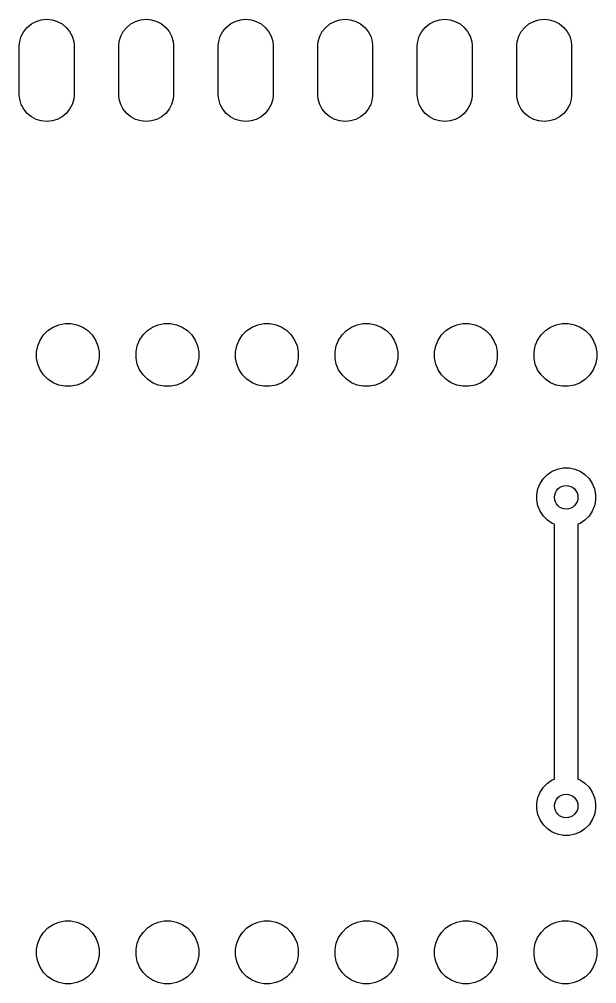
# Model space of a CAD drawing. Extents: x 30 to 167, y -137 to -71.
# Drawn here: x 45.92 to 60.66, y -96.8 to -72.2 of the extents above; entities that cross this region are included whole.
import ezdxf

# ---------------------------------------------------------------- set-up
doc = ezdxf.new("R2010")
doc.units = 0
doc.layers.add('BLACK', color=7, linetype='CONTINUOUS')

msp = doc.modelspace()

# ---------------------------------------------------------------- linework, layer by layer
at = {"layer": 'BLACK', "linetype": 'CONTINUOUS'}
for p, q in [((46.1226, -72.4026), (46.2292, -72.3152)), ((46.2292, -72.3152), (46.3508, -72.2502)), ((46.3508, -72.2502), (46.4828, -72.2101)), ((46.4828, -72.2101), (46.62, -72.1966)), ((46.62, -72.1966), (46.7572, -72.2101)), ((46.7572, -72.2101), (46.8892, -72.2502)), ((46.8892, -72.2502), (47.0108, -72.3152)), ((47.0108, -72.3152), (47.1174, -72.4026)), ((48.6626, -72.4026), (48.7692, -72.3152)), ((48.7692, -72.3152), (48.8908, -72.2502)), ((48.8908, -72.2502), (49.0228, -72.2101)), ((49.0228, -72.2101), (49.16, -72.1966)), ((49.16, -72.1966), (49.2972, -72.2101)), ((49.2972, -72.2101), (49.4292, -72.2502)), ((49.4292, -72.2502), (49.5508, -72.3152)), ((49.5508, -72.3152), (49.6574, -72.4026)), ((51.2026, -72.4026), (51.3092, -72.3152)), ((51.3092, -72.3152), (51.4308, -72.2502)), ((51.4308, -72.2502), (51.5628, -72.2101)), ((51.5628, -72.2101), (51.7, -72.1966)), ((51.7, -72.1966), (51.8372, -72.2101)), ((51.8372, -72.2101), (51.9692, -72.2502)), ((51.9692, -72.2502), (52.0908, -72.3152)), ((52.0908, -72.3152), (52.1974, -72.4026)), ((53.7426, -72.4026), (53.8492, -72.3152)), ((53.8492, -72.3152), (53.9708, -72.2502)), ((53.9708, -72.2502), (54.1028, -72.2101)), ((54.1028, -72.2101), (54.24, -72.1966)), ((54.24, -72.1966), (54.3772, -72.2101)), ((54.3772, -72.2101), (54.5092, -72.2502)), ((54.5092, -72.2502), (54.6308, -72.3152)), ((54.6308, -72.3152), (54.7374, -72.4026)), ((56.2826, -72.4026), (56.3892, -72.3152)), ((56.3892, -72.3152), (56.5108, -72.2502)), ((56.5108, -72.2502), (56.6428, -72.2101)), ((56.6428, -72.2101), (56.78, -72.1966)), ((56.78, -72.1966), (56.9172, -72.2101)), ((56.9172, -72.2101), (57.0492, -72.2502)), ((57.0492, -72.2502), (57.1708, -72.3152)), ((57.1708, -72.3152), (57.2774, -72.4026)), ((58.8226, -72.4026), (58.9292, -72.3152)), ((58.9292, -72.3152), (59.0508, -72.2502)), ((59.0508, -72.2502), (59.1828, -72.2101)), ((59.1828, -72.2101), (59.32, -72.1966)), ((59.32, -72.1966), (59.4572, -72.2101)), ((59.4572, -72.2101), (59.5892, -72.2502)), ((59.5892, -72.2502), (59.7108, -72.3152)), ((59.7108, -72.3152), (59.8174, -72.4026)), ((45.9702, -72.6308), (46.0352, -72.5092)), ((46.0352, -72.5092), (46.1226, -72.4026)), ((47.1174, -72.4026), (47.2048, -72.5092)), ((47.2048, -72.5092), (47.2698, -72.6308)), ((48.5102, -72.6308), (48.5752, -72.5092)), ((48.5752, -72.5092), (48.6626, -72.4026)), ((49.6574, -72.4026), (49.7448, -72.5092)), ((49.7448, -72.5092), (49.8098, -72.6308)), ((51.0502, -72.6308), (51.1152, -72.5092)), ((51.1152, -72.5092), (51.2026, -72.4026)), ((52.1974, -72.4026), (52.2848, -72.5092)), ((52.2848, -72.5092), (52.3498, -72.6308)), ((53.5902, -72.6308), (53.6552, -72.5092)), ((53.6552, -72.5092), (53.7426, -72.4026)), ((54.7374, -72.4026), (54.8248, -72.5092)), ((54.8248, -72.5092), (54.8898, -72.6308)), ((56.1302, -72.6308), (56.1952, -72.5092)), ((56.1952, -72.5092), (56.2826, -72.4026)), ((57.2774, -72.4026), (57.3648, -72.5092)), ((57.3648, -72.5092), (57.4298, -72.6308)), ((58.6702, -72.6308), (58.7352, -72.5092)), ((58.7352, -72.5092), (58.8226, -72.4026)), ((59.8174, -72.4026), (59.9048, -72.5092)), ((59.9048, -72.5092), (59.9698, -72.6308)), ((45.92, -72.8656), (45.9301, -72.7628)), ((45.9301, -72.7628), (45.9702, -72.6308)), ((47.2698, -72.6308), (47.3099, -72.7628)), ((47.3099, -72.7628), (47.32, -72.8656)), ((48.46, -72.8656), (48.4701, -72.7628)), ((48.4701, -72.7628), (48.5102, -72.6308)), ((49.8098, -72.6308), (49.8499, -72.7628)), ((49.8499, -72.7628), (49.86, -72.8656)), ((51, -72.8656), (51.0101, -72.7628)), ((51.0101, -72.7628), (51.0502, -72.6308)), ((52.3498, -72.6308), (52.3899, -72.7628)), ((52.3899, -72.7628), (52.4, -72.8656)), ((53.54, -72.8656), (53.5501, -72.7628)), ((53.5501, -72.7628), (53.5902, -72.6308)), ((54.8898, -72.6308), (54.9299, -72.7628)), ((54.9299, -72.7628), (54.94, -72.8656)), ((56.08, -72.8656), (56.0901, -72.7628)), ((56.0901, -72.7628), (56.1302, -72.6308)), ((57.4298, -72.6308), (57.4699, -72.7628)), ((57.4699, -72.7628), (57.48, -72.8656)), ((58.62, -72.8656), (58.6301, -72.7628)), ((58.6301, -72.7628), (58.6702, -72.6308)), ((59.9698, -72.6308), (60.0099, -72.7628)), ((60.0099, -72.7628), (60.02, -72.8656)), ((45.92, -74.1344), (45.92, -72.8656)), ((47.32, -72.8656), (47.32, -74.1344)), ((48.46, -74.1344), (48.46, -72.8656)), ((49.86, -72.8656), (49.86, -74.1344)), ((51, -74.1344), (51, -72.8656)), ((52.4, -72.8656), (52.4, -74.1344)), ((53.54, -74.1344), (53.54, -72.8656)), ((54.94, -72.8656), (54.94, -74.1344)), ((56.08, -74.1344), (56.08, -72.8656)), ((57.48, -72.8656), (57.48, -74.1344)), ((58.62, -74.1344), (58.62, -72.8656)), ((60.02, -72.8656), (60.02, -74.1344)), ((45.9301, -74.2372), (45.92, -74.1344)), ((45.9702, -74.3692), (45.9301, -74.2372)), ((47.3099, -74.2372), (47.2698, -74.3692)), ((47.32, -74.1344), (47.3099, -74.2372)), ((48.4701, -74.2372), (48.46, -74.1344)), ((48.5102, -74.3692), (48.4701, -74.2372)), ((49.8499, -74.2372), (49.8098, -74.3692)), ((49.86, -74.1344), (49.8499, -74.2372)), ((51.0101, -74.2372), (51, -74.1344)), ((51.0502, -74.3692), (51.0101, -74.2372)), ((52.3899, -74.2372), (52.3498, -74.3692)), ((52.4, -74.1344), (52.3899, -74.2372)), ((53.5501, -74.2372), (53.54, -74.1344)), ((53.5902, -74.3692), (53.5501, -74.2372)), ((54.9299, -74.2372), (54.8898, -74.3692)), ((54.94, -74.1344), (54.9299, -74.2372)), ((56.0901, -74.2372), (56.08, -74.1344)), ((56.1302, -74.3692), (56.0901, -74.2372)), ((57.4699, -74.2372), (57.4298, -74.3692)), ((57.48, -74.1344), (57.4699, -74.2372)), ((58.6301, -74.2372), (58.62, -74.1344)), ((58.6702, -74.3692), (58.6301, -74.2372)), ((60.0099, -74.2372), (59.9698, -74.3692)), ((60.02, -74.1344), (60.0099, -74.2372)), ((46.0352, -74.4908), (45.9702, -74.3692)), ((46.1226, -74.5974), (46.0352, -74.4908)), ((47.2048, -74.4908), (47.1174, -74.5974)), ((47.2698, -74.3692), (47.2048, -74.4908)), ((48.5752, -74.4908), (48.5102, -74.3692)), ((48.6626, -74.5974), (48.5752, -74.4908)), ((49.7448, -74.4908), (49.6574, -74.5974)), ((49.8098, -74.3692), (49.7448, -74.4908)), ((51.1152, -74.4908), (51.0502, -74.3692)), ((51.2026, -74.5974), (51.1152, -74.4908)), ((52.2848, -74.4908), (52.1974, -74.5974)), ((52.3498, -74.3692), (52.2848, -74.4908)), ((53.6552, -74.4908), (53.5902, -74.3692)), ((53.7426, -74.5974), (53.6552, -74.4908)), ((54.8248, -74.4908), (54.7374, -74.5974)), ((54.8898, -74.3692), (54.8248, -74.4908)), ((56.1952, -74.4908), (56.1302, -74.3692)), ((56.2826, -74.5974), (56.1952, -74.4908)), ((57.3648, -74.4908), (57.2774, -74.5974)), ((57.4298, -74.3692), (57.3648, -74.4908)), ((58.7352, -74.4908), (58.6702, -74.3692)), ((58.8226, -74.5974), (58.7352, -74.4908)), ((59.9048, -74.4908), (59.8174, -74.5974)), ((59.9698, -74.3692), (59.9048, -74.4908)), ((46.2292, -74.6848), (46.1226, -74.5974)), ((46.3508, -74.7498), (46.2292, -74.6848)), ((46.4828, -74.7899), (46.3508, -74.7498)), ((46.62, -74.8034), (46.4828, -74.7899)), ((46.7572, -74.7899), (46.62, -74.8034)), ((46.8892, -74.7498), (46.7572, -74.7899)), ((47.0108, -74.6848), (46.8892, -74.7498)), ((47.1174, -74.5974), (47.0108, -74.6848)), ((48.7692, -74.6848), (48.6626, -74.5974)), ((48.8908, -74.7498), (48.7692, -74.6848)), ((49.0228, -74.7899), (48.8908, -74.7498)), ((49.16, -74.8034), (49.0228, -74.7899)), ((49.2972, -74.7899), (49.16, -74.8034)), ((49.4292, -74.7498), (49.2972, -74.7899)), ((49.5508, -74.6848), (49.4292, -74.7498)), ((49.6574, -74.5974), (49.5508, -74.6848)), ((51.3092, -74.6848), (51.2026, -74.5974)), ((51.4308, -74.7498), (51.3092, -74.6848)), ((51.5628, -74.7899), (51.4308, -74.7498)), ((51.7, -74.8034), (51.5628, -74.7899)), ((51.8372, -74.7899), (51.7, -74.8034)), ((51.9692, -74.7498), (51.8372, -74.7899)), ((52.0908, -74.6848), (51.9692, -74.7498)), ((52.1974, -74.5974), (52.0908, -74.6848)), ((53.8492, -74.6848), (53.7426, -74.5974)), ((53.9708, -74.7498), (53.8492, -74.6848)), ((54.1028, -74.7899), (53.9708, -74.7498)), ((54.24, -74.8034), (54.1028, -74.7899)), ((54.3772, -74.7899), (54.24, -74.8034)), ((54.5092, -74.7498), (54.3772, -74.7899)), ((54.6308, -74.6848), (54.5092, -74.7498)), ((54.7374, -74.5974), (54.6308, -74.6848)), ((56.3892, -74.6848), (56.2826, -74.5974)), ((56.5108, -74.7498), (56.3892, -74.6848)), ((56.6428, -74.7899), (56.5108, -74.7498)), ((56.78, -74.8034), (56.6428, -74.7899)), ((56.9172, -74.7899), (56.78, -74.8034)), ((57.0492, -74.7498), (56.9172, -74.7899)), ((57.1708, -74.6848), (57.0492, -74.7498)), ((57.2774, -74.5974), (57.1708, -74.6848)), ((58.9292, -74.6848), (58.8226, -74.5974)), ((59.0508, -74.7498), (58.9292, -74.6848)), ((59.1828, -74.7899), (59.0508, -74.7498)), ((59.32, -74.8034), (59.1828, -74.7899)), ((59.4572, -74.7899), (59.32, -74.8034)), ((59.5892, -74.7498), (59.4572, -74.7899)), ((59.7108, -74.6848), (59.5892, -74.7498)), ((59.8174, -74.5974), (59.7108, -74.6848)), ((46.9266, -79.9907), (47.0812, -79.96)), ((47.0812, -79.96), (47.2388, -79.96)), ((47.2388, -79.96), (47.3934, -79.9907)), ((49.4666, -79.9907), (49.6212, -79.96)), ((49.6212, -79.96), (49.7788, -79.96)), ((49.7788, -79.96), (49.9334, -79.9907)), ((52.0066, -79.9907), (52.1612, -79.96)), ((52.1612, -79.96), (52.3188, -79.96)), ((52.3188, -79.96), (52.4734, -79.9907)), ((54.5466, -79.9907), (54.7012, -79.96)), ((54.7012, -79.96), (54.8588, -79.96)), ((54.8588, -79.96), (55.0134, -79.9907)), ((57.0866, -79.9907), (57.2412, -79.96)), ((57.2412, -79.96), (57.3988, -79.96)), ((57.3988, -79.96), (57.5534, -79.9907)), ((59.6266, -79.9907), (59.7812, -79.96)), ((59.7812, -79.96), (59.9388, -79.96)), ((59.9388, -79.96), (60.0934, -79.9907)), ((46.5386, -80.25), (46.65, -80.1386)), ((46.65, -80.1386), (46.7811, -80.051)), ((46.7811, -80.051), (46.9266, -79.9907)), ((47.3934, -79.9907), (47.5389, -80.051)), ((47.5389, -80.051), (47.67, -80.1386)), ((47.67, -80.1386), (47.7814, -80.25)), ((49.0786, -80.25), (49.19, -80.1386)), ((49.19, -80.1386), (49.3211, -80.051)), ((49.3211, -80.051), (49.4666, -79.9907)), ((49.9334, -79.9907), (50.0789, -80.051)), ((50.0789, -80.051), (50.21, -80.1386)), ((50.21, -80.1386), (50.3214, -80.25)), ((51.6186, -80.25), (51.73, -80.1386)), ((51.73, -80.1386), (51.8611, -80.051)), ((51.8611, -80.051), (52.0066, -79.9907)), ((52.4734, -79.9907), (52.6189, -80.051)), ((52.6189, -80.051), (52.75, -80.1386)), ((52.75, -80.1386), (52.8614, -80.25)), ((54.1586, -80.25), (54.27, -80.1386)), ((54.27, -80.1386), (54.4011, -80.051)), ((54.4011, -80.051), (54.5466, -79.9907)), ((55.0134, -79.9907), (55.1589, -80.051)), ((55.1589, -80.051), (55.29, -80.1386)), ((55.29, -80.1386), (55.4014, -80.25)), ((56.6986, -80.25), (56.81, -80.1386)), ((56.81, -80.1386), (56.9411, -80.051)), ((56.9411, -80.051), (57.0866, -79.9907)), ((57.5534, -79.9907), (57.6989, -80.051)), ((57.6989, -80.051), (57.83, -80.1386)), ((57.83, -80.1386), (57.9414, -80.25)), ((59.2386, -80.25), (59.35, -80.1386)), ((59.35, -80.1386), (59.4811, -80.051)), ((59.4811, -80.051), (59.6266, -79.9907)), ((60.0934, -79.9907), (60.2389, -80.051)), ((60.2389, -80.051), (60.37, -80.1386)), ((60.37, -80.1386), (60.4814, -80.25)), ((46.3907, -80.5266), (46.451, -80.3811)), ((46.451, -80.3811), (46.5386, -80.25)), ((47.7814, -80.25), (47.869, -80.3811)), ((47.869, -80.3811), (47.9293, -80.5266)), ((48.9307, -80.5266), (48.991, -80.3811)), ((48.991, -80.3811), (49.0786, -80.25)), ((50.3214, -80.25), (50.409, -80.3811)), ((50.409, -80.3811), (50.4693, -80.5266)), ((51.4707, -80.5266), (51.531, -80.3811)), ((51.531, -80.3811), (51.6186, -80.25)), ((52.8614, -80.25), (52.949, -80.3811)), ((52.949, -80.3811), (53.0093, -80.5266)), ((54.0107, -80.5266), (54.071, -80.3811)), ((54.071, -80.3811), (54.1586, -80.25)), ((55.4014, -80.25), (55.489, -80.3811)), ((55.489, -80.3811), (55.5493, -80.5266)), ((56.5507, -80.5266), (56.611, -80.3811)), ((56.611, -80.3811), (56.6986, -80.25)), ((57.9414, -80.25), (58.029, -80.3811)), ((58.029, -80.3811), (58.0893, -80.5266)), ((59.0907, -80.5266), (59.151, -80.3811)), ((59.151, -80.3811), (59.2386, -80.25)), ((60.4814, -80.25), (60.569, -80.3811)), ((60.569, -80.3811), (60.6293, -80.5266)), ((46.36, -80.6812), (46.3907, -80.5266)), ((46.36, -80.8388), (46.36, -80.6812)), ((47.9293, -80.5266), (47.96, -80.6812)), ((47.96, -80.6812), (47.96, -80.8388)), ((48.9, -80.6812), (48.9307, -80.5266)), ((48.9, -80.8388), (48.9, -80.6812)), ((50.4693, -80.5266), (50.5, -80.6812)), ((50.5, -80.6812), (50.5, -80.8388)), ((51.44, -80.6812), (51.4707, -80.5266)), ((51.44, -80.8388), (51.44, -80.6812)), ((53.0093, -80.5266), (53.04, -80.6812)), ((53.04, -80.6812), (53.04, -80.8388)), ((53.98, -80.6812), (54.0107, -80.5266)), ((53.98, -80.8388), (53.98, -80.6812)), ((55.5493, -80.5266), (55.58, -80.6812)), ((55.58, -80.6812), (55.58, -80.8388)), ((56.52, -80.6812), (56.5507, -80.5266)), ((56.52, -80.8388), (56.52, -80.6812)), ((58.0893, -80.5266), (58.12, -80.6812)), ((58.12, -80.6812), (58.12, -80.8388)), ((59.06, -80.6812), (59.0907, -80.5266)), ((59.06, -80.8388), (59.06, -80.6812)), ((60.6293, -80.5266), (60.66, -80.6812)), ((60.66, -80.6812), (60.66, -80.8388)), ((46.3907, -80.9934), (46.36, -80.8388)), ((47.96, -80.8388), (47.9293, -80.9934)), ((48.9307, -80.9934), (48.9, -80.8388)), ((50.5, -80.8388), (50.4693, -80.9934)), ((51.4707, -80.9934), (51.44, -80.8388)), ((53.04, -80.8388), (53.0093, -80.9934)), ((54.0107, -80.9934), (53.98, -80.8388)), ((55.58, -80.8388), (55.5493, -80.9934)), ((56.5507, -80.9934), (56.52, -80.8388)), ((58.12, -80.8388), (58.0893, -80.9934)), ((59.0907, -80.9934), (59.06, -80.8388)), ((60.66, -80.8388), (60.6293, -80.9934)), ((46.451, -81.1389), (46.3907, -80.9934)), ((46.5386, -81.27), (46.451, -81.1389)), ((47.869, -81.1389), (47.7814, -81.27)), ((47.9293, -80.9934), (47.869, -81.1389)), ((48.991, -81.1389), (48.9307, -80.9934)), ((49.0786, -81.27), (48.991, -81.1389)), ((50.409, -81.1389), (50.3214, -81.27)), ((50.4693, -80.9934), (50.409, -81.1389)), ((51.531, -81.1389), (51.4707, -80.9934)), ((51.6186, -81.27), (51.531, -81.1389)), ((52.949, -81.1389), (52.8614, -81.27)), ((53.0093, -80.9934), (52.949, -81.1389)), ((54.071, -81.1389), (54.0107, -80.9934)), ((54.1586, -81.27), (54.071, -81.1389)), ((55.489, -81.1389), (55.4014, -81.27)), ((55.5493, -80.9934), (55.489, -81.1389)), ((56.611, -81.1389), (56.5507, -80.9934)), ((56.6986, -81.27), (56.611, -81.1389)), ((58.029, -81.1389), (57.9414, -81.27)), ((58.0893, -80.9934), (58.029, -81.1389)), ((59.151, -81.1389), (59.0907, -80.9934)), ((59.2386, -81.27), (59.151, -81.1389)), ((60.569, -81.1389), (60.4814, -81.27)), ((60.6293, -80.9934), (60.569, -81.1389)), ((46.65, -81.3814), (46.5386, -81.27)), ((46.7811, -81.469), (46.65, -81.3814)), ((47.67, -81.3814), (47.5389, -81.469)), ((47.7814, -81.27), (47.67, -81.3814)), ((49.19, -81.3814), (49.0786, -81.27)), ((49.3211, -81.469), (49.19, -81.3814)), ((50.21, -81.3814), (50.0789, -81.469)), ((50.3214, -81.27), (50.21, -81.3814)), ((51.73, -81.3814), (51.6186, -81.27)), ((51.8611, -81.469), (51.73, -81.3814)), ((52.75, -81.3814), (52.6189, -81.469)), ((52.8614, -81.27), (52.75, -81.3814)), ((54.27, -81.3814), (54.1586, -81.27)), ((54.4011, -81.469), (54.27, -81.3814)), ((55.29, -81.3814), (55.1589, -81.469)), ((55.4014, -81.27), (55.29, -81.3814)), ((56.81, -81.3814), (56.6986, -81.27)), ((56.9411, -81.469), (56.81, -81.3814)), ((57.83, -81.3814), (57.6989, -81.469)), ((57.9414, -81.27), (57.83, -81.3814)), ((59.35, -81.3814), (59.2386, -81.27)), ((59.4811, -81.469), (59.35, -81.3814)), ((60.37, -81.3814), (60.2389, -81.469)), ((60.4814, -81.27), (60.37, -81.3814)), ((46.9266, -81.5293), (46.7811, -81.469)), ((47.0812, -81.56), (46.9266, -81.5293)), ((47.2388, -81.56), (47.0812, -81.56)), ((47.3934, -81.5293), (47.2388, -81.56)), ((47.5389, -81.469), (47.3934, -81.5293)), ((49.4666, -81.5293), (49.3211, -81.469)), ((49.6212, -81.56), (49.4666, -81.5293)), ((49.7788, -81.56), (49.6212, -81.56)), ((49.9334, -81.5293), (49.7788, -81.56)), ((50.0789, -81.469), (49.9334, -81.5293)), ((52.0066, -81.5293), (51.8611, -81.469)), ((52.1612, -81.56), (52.0066, -81.5293)), ((52.3188, -81.56), (52.1612, -81.56)), ((52.4734, -81.5293), (52.3188, -81.56)), ((52.6189, -81.469), (52.4734, -81.5293)), ((54.5466, -81.5293), (54.4011, -81.469)), ((54.7012, -81.56), (54.5466, -81.5293)), ((54.8588, -81.56), (54.7012, -81.56)), ((55.0134, -81.5293), (54.8588, -81.56)), ((55.1589, -81.469), (55.0134, -81.5293)), ((57.0866, -81.5293), (56.9411, -81.469)), ((57.2412, -81.56), (57.0866, -81.5293)), ((57.3988, -81.56), (57.2412, -81.56)), ((57.5534, -81.5293), (57.3988, -81.56)), ((57.6989, -81.469), (57.5534, -81.5293)), ((59.6266, -81.5293), (59.4811, -81.469)), ((59.7812, -81.56), (59.6266, -81.5293)), ((59.9388, -81.56), (59.7812, -81.56)), ((60.0934, -81.5293), (59.9388, -81.56)), ((60.2389, -81.469), (60.0934, -81.5293)), ((59.6617, -83.6703), (59.8066, -83.6415)), ((59.8066, -83.6415), (59.9544, -83.6415)), ((59.9544, -83.6415), (60.0993, -83.6703)), ((59.2979, -83.9134), (59.4024, -83.8089)), ((59.4024, -83.8089), (59.5252, -83.7269)), ((59.5252, -83.7269), (59.6617, -83.6703)), ((60.0993, -83.6703), (60.2358, -83.7269)), ((60.2358, -83.7269), (60.3586, -83.8089)), ((60.3586, -83.8089), (60.4631, -83.9134)), ((59.1593, -84.1727), (59.2159, -84.0362)), ((59.2159, -84.0362), (59.2979, -83.9134)), ((60.4631, -83.9134), (60.5451, -84.0362)), ((60.5451, -84.0362), (60.6017, -84.1727)), ((59.1305, -84.3176), (59.1593, -84.1727)), ((59.1305, -84.4654), (59.1305, -84.3176)), ((60.6017, -84.1727), (60.6305, -84.3176)), ((60.6305, -84.3176), (60.6305, -84.4654)), ((59.1593, -84.6103), (59.1305, -84.4654)), ((59.2159, -84.7468), (59.1593, -84.6103)), ((60.6017, -84.6103), (60.5451, -84.7468)), ((60.6305, -84.4654), (60.6017, -84.6103)), ((59.2979, -84.8696), (59.2159, -84.7468)), ((59.4024, -84.9741), (59.2979, -84.8696)), ((60.4631, -84.8696), (60.3586, -84.9741)), ((60.5451, -84.7468), (60.4631, -84.8696)), ((59.5252, -85.0561), (59.4024, -84.9741)), ((59.5805, -85.079), (59.5252, -85.0561)), ((59.5805, -91.578), (59.5805, -85.079)), ((60.2358, -85.0561), (60.1805, -85.079)), ((60.1805, -85.079), (60.1805, -91.578)), ((60.3586, -84.9741), (60.2358, -85.0561)), ((59.2979, -91.7874), (59.4024, -91.6829)), ((59.4024, -91.6829), (59.5252, -91.6009)), ((59.5252, -91.6009), (59.5805, -91.578)), ((60.1805, -91.578), (60.2358, -91.6009)), ((60.2358, -91.6009), (60.3586, -91.6829)), ((60.3586, -91.6829), (60.4631, -91.7874)), ((59.1593, -92.0467), (59.2159, -91.9102)), ((59.2159, -91.9102), (59.2979, -91.7874)), ((60.4631, -91.7874), (60.5451, -91.9102)), ((60.5451, -91.9102), (60.6017, -92.0467)), ((59.1305, -92.1916), (59.1593, -92.0467)), ((59.1305, -92.3394), (59.1305, -92.1916)), ((60.6017, -92.0467), (60.6305, -92.1916)), ((60.6305, -92.1916), (60.6305, -92.3394)), ((59.1593, -92.4843), (59.1305, -92.3394)), ((59.2159, -92.6208), (59.1593, -92.4843)), ((60.6017, -92.4843), (60.5451, -92.6208)), ((60.6305, -92.3394), (60.6017, -92.4843)), ((59.2979, -92.7436), (59.2159, -92.6208)), ((59.4024, -92.8481), (59.2979, -92.7436)), ((60.4631, -92.7436), (60.3586, -92.8481)), ((60.5451, -92.6208), (60.4631, -92.7436)), ((59.5252, -92.9301), (59.4024, -92.8481)), ((59.6617, -92.9867), (59.5252, -92.9301)), ((59.8066, -93.0155), (59.6617, -92.9867)), ((60.0993, -92.9867), (59.9544, -93.0155)), ((60.2358, -92.9301), (60.0993, -92.9867)), ((60.3586, -92.8481), (60.2358, -92.9301)), ((59.9544, -93.0155), (59.8066, -93.0155)), ((46.9266, -95.2307), (47.0812, -95.2)), ((47.0812, -95.2), (47.2388, -95.2)), ((47.2388, -95.2), (47.3934, -95.2307)), ((49.4666, -95.2307), (49.6212, -95.2)), ((49.6212, -95.2), (49.7788, -95.2)), ((49.7788, -95.2), (49.9334, -95.2307)), ((52.0066, -95.2307), (52.1612, -95.2)), ((52.1612, -95.2), (52.3188, -95.2)), ((52.3188, -95.2), (52.4734, -95.2307)), ((54.5466, -95.2307), (54.7012, -95.2)), ((54.7012, -95.2), (54.8588, -95.2)), ((54.8588, -95.2), (55.0134, -95.2307)), ((57.0866, -95.2307), (57.2412, -95.2)), ((57.2412, -95.2), (57.3988, -95.2)), ((57.3988, -95.2), (57.5534, -95.2307)), ((59.6266, -95.2307), (59.7812, -95.2)), ((59.7812, -95.2), (59.9388, -95.2)), ((59.9388, -95.2), (60.0934, -95.2307)), ((46.5386, -95.49), (46.65, -95.3786)), ((46.65, -95.3786), (46.7811, -95.291)), ((46.7811, -95.291), (46.9266, -95.2307)), ((47.3934, -95.2307), (47.5389, -95.291)), ((47.5389, -95.291), (47.67, -95.3786)), ((47.67, -95.3786), (47.7814, -95.49)), ((49.0786, -95.49), (49.19, -95.3786)), ((49.19, -95.3786), (49.3211, -95.291)), ((49.3211, -95.291), (49.4666, -95.2307)), ((49.9334, -95.2307), (50.0789, -95.291)), ((50.0789, -95.291), (50.21, -95.3786)), ((50.21, -95.3786), (50.3214, -95.49)), ((51.6186, -95.49), (51.73, -95.3786)), ((51.73, -95.3786), (51.8611, -95.291)), ((51.8611, -95.291), (52.0066, -95.2307)), ((52.4734, -95.2307), (52.6189, -95.291)), ((52.6189, -95.291), (52.75, -95.3786)), ((52.75, -95.3786), (52.8614, -95.49)), ((54.1586, -95.49), (54.27, -95.3786)), ((54.27, -95.3786), (54.4011, -95.291)), ((54.4011, -95.291), (54.5466, -95.2307)), ((55.0134, -95.2307), (55.1589, -95.291)), ((55.1589, -95.291), (55.29, -95.3786)), ((55.29, -95.3786), (55.4014, -95.49)), ((56.6986, -95.49), (56.81, -95.3786)), ((56.81, -95.3786), (56.9411, -95.291)), ((56.9411, -95.291), (57.0866, -95.2307)), ((57.5534, -95.2307), (57.6989, -95.291)), ((57.6989, -95.291), (57.83, -95.3786)), ((57.83, -95.3786), (57.9414, -95.49)), ((59.2386, -95.49), (59.35, -95.3786)), ((59.35, -95.3786), (59.4811, -95.291)), ((59.4811, -95.291), (59.6266, -95.2307)), ((60.0934, -95.2307), (60.2389, -95.291)), ((60.2389, -95.291), (60.37, -95.3786)), ((60.37, -95.3786), (60.4814, -95.49)), ((46.3907, -95.7666), (46.451, -95.6211)), ((46.451, -95.6211), (46.5386, -95.49)), ((47.7814, -95.49), (47.869, -95.6211)), ((47.869, -95.6211), (47.9293, -95.7666)), ((48.9307, -95.7666), (48.991, -95.6211)), ((48.991, -95.6211), (49.0786, -95.49)), ((50.3214, -95.49), (50.409, -95.6211)), ((50.409, -95.6211), (50.4693, -95.7666)), ((51.4707, -95.7666), (51.531, -95.6211)), ((51.531, -95.6211), (51.6186, -95.49)), ((52.8614, -95.49), (52.949, -95.6211)), ((52.949, -95.6211), (53.0093, -95.7666)), ((54.0107, -95.7666), (54.071, -95.6211)), ((54.071, -95.6211), (54.1586, -95.49)), ((55.4014, -95.49), (55.489, -95.6211)), ((55.489, -95.6211), (55.5493, -95.7666)), ((56.5507, -95.7666), (56.611, -95.6211)), ((56.611, -95.6211), (56.6986, -95.49)), ((57.9414, -95.49), (58.029, -95.6211)), ((58.029, -95.6211), (58.0893, -95.7666)), ((59.0907, -95.7666), (59.151, -95.6211)), ((59.151, -95.6211), (59.2386, -95.49)), ((60.4814, -95.49), (60.569, -95.6211)), ((60.569, -95.6211), (60.6293, -95.7666)), ((46.36, -95.9212), (46.3907, -95.7666)), ((46.36, -96.0788), (46.36, -95.9212)), ((47.9293, -95.7666), (47.96, -95.9212)), ((47.96, -95.9212), (47.96, -96.0788)), ((48.9, -95.9212), (48.9307, -95.7666)), ((48.9, -96.0788), (48.9, -95.9212)), ((50.4693, -95.7666), (50.5, -95.9212)), ((50.5, -95.9212), (50.5, -96.0788)), ((51.44, -95.9212), (51.4707, -95.7666)), ((51.44, -96.0788), (51.44, -95.9212)), ((53.0093, -95.7666), (53.04, -95.9212)), ((53.04, -95.9212), (53.04, -96.0788)), ((53.98, -95.9212), (54.0107, -95.7666)), ((53.98, -96.0788), (53.98, -95.9212)), ((55.5493, -95.7666), (55.58, -95.9212)), ((55.58, -95.9212), (55.58, -96.0788)), ((56.52, -95.9212), (56.5507, -95.7666)), ((56.52, -96.0788), (56.52, -95.9212)), ((58.0893, -95.7666), (58.12, -95.9212)), ((58.12, -95.9212), (58.12, -96.0788)), ((59.06, -95.9212), (59.0907, -95.7666)), ((59.06, -96.0788), (59.06, -95.9212)), ((60.6293, -95.7666), (60.66, -95.9212)), ((60.66, -95.9212), (60.66, -96.0788)), ((46.3907, -96.2334), (46.36, -96.0788)), ((47.96, -96.0788), (47.9293, -96.2334)), ((48.9307, -96.2334), (48.9, -96.0788)), ((50.5, -96.0788), (50.4693, -96.2334)), ((51.4707, -96.2334), (51.44, -96.0788)), ((53.04, -96.0788), (53.0093, -96.2334)), ((54.0107, -96.2334), (53.98, -96.0788)), ((55.58, -96.0788), (55.5493, -96.2334)), ((56.5507, -96.2334), (56.52, -96.0788)), ((58.12, -96.0788), (58.0893, -96.2334)), ((59.0907, -96.2334), (59.06, -96.0788)), ((60.66, -96.0788), (60.6293, -96.2334)), ((46.451, -96.3789), (46.3907, -96.2334)), ((46.5386, -96.51), (46.451, -96.3789)), ((47.869, -96.3789), (47.7814, -96.51)), ((47.9293, -96.2334), (47.869, -96.3789)), ((48.991, -96.3789), (48.9307, -96.2334)), ((49.0786, -96.51), (48.991, -96.3789)), ((50.409, -96.3789), (50.3214, -96.51)), ((50.4693, -96.2334), (50.409, -96.3789)), ((51.531, -96.3789), (51.4707, -96.2334)), ((51.6186, -96.51), (51.531, -96.3789)), ((52.949, -96.3789), (52.8614, -96.51)), ((53.0093, -96.2334), (52.949, -96.3789)), ((54.071, -96.3789), (54.0107, -96.2334)), ((54.1586, -96.51), (54.071, -96.3789)), ((55.489, -96.3789), (55.4014, -96.51)), ((55.5493, -96.2334), (55.489, -96.3789)), ((56.611, -96.3789), (56.5507, -96.2334)), ((56.6986, -96.51), (56.611, -96.3789)), ((58.029, -96.3789), (57.9414, -96.51)), ((58.0893, -96.2334), (58.029, -96.3789)), ((59.151, -96.3789), (59.0907, -96.2334)), ((59.2386, -96.51), (59.151, -96.3789)), ((60.569, -96.3789), (60.4814, -96.51)), ((60.6293, -96.2334), (60.569, -96.3789)), ((46.65, -96.6214), (46.5386, -96.51)), ((46.7811, -96.709), (46.65, -96.6214)), ((47.67, -96.6214), (47.5389, -96.709)), ((47.7814, -96.51), (47.67, -96.6214)), ((49.19, -96.6214), (49.0786, -96.51)), ((49.3211, -96.709), (49.19, -96.6214)), ((50.21, -96.6214), (50.0789, -96.709)), ((50.3214, -96.51), (50.21, -96.6214)), ((51.73, -96.6214), (51.6186, -96.51)), ((51.8611, -96.709), (51.73, -96.6214)), ((52.75, -96.6214), (52.6189, -96.709)), ((52.8614, -96.51), (52.75, -96.6214)), ((54.27, -96.6214), (54.1586, -96.51)), ((54.4011, -96.709), (54.27, -96.6214)), ((55.29, -96.6214), (55.1589, -96.709)), ((55.4014, -96.51), (55.29, -96.6214)), ((56.81, -96.6214), (56.6986, -96.51)), ((56.9411, -96.709), (56.81, -96.6214)), ((57.83, -96.6214), (57.6989, -96.709)), ((57.9414, -96.51), (57.83, -96.6214)), ((59.35, -96.6214), (59.2386, -96.51)), ((59.4811, -96.709), (59.35, -96.6214)), ((60.37, -96.6214), (60.2389, -96.709)), ((60.4814, -96.51), (60.37, -96.6214)), ((46.9266, -96.7693), (46.7811, -96.709)), ((47.0812, -96.8), (46.9266, -96.7693)), ((47.2388, -96.8), (47.0812, -96.8)), ((47.3934, -96.7693), (47.2388, -96.8)), ((47.5389, -96.709), (47.3934, -96.7693)), ((49.4666, -96.7693), (49.3211, -96.709)), ((49.6212, -96.8), (49.4666, -96.7693)), ((49.7788, -96.8), (49.6212, -96.8)), ((49.9334, -96.7693), (49.7788, -96.8)), ((50.0789, -96.709), (49.9334, -96.7693)), ((52.0066, -96.7693), (51.8611, -96.709)), ((52.1612, -96.8), (52.0066, -96.7693)), ((52.3188, -96.8), (52.1612, -96.8)), ((52.4734, -96.7693), (52.3188, -96.8)), ((52.6189, -96.709), (52.4734, -96.7693)), ((54.5466, -96.7693), (54.4011, -96.709)), ((54.7012, -96.8), (54.5466, -96.7693)), ((54.8588, -96.8), (54.7012, -96.8)), ((55.0134, -96.7693), (54.8588, -96.8)), ((55.1589, -96.709), (55.0134, -96.7693)), ((57.0866, -96.7693), (56.9411, -96.709)), ((57.2412, -96.8), (57.0866, -96.7693)), ((57.3988, -96.8), (57.2412, -96.8)), ((57.5534, -96.7693), (57.3988, -96.8)), ((57.6989, -96.709), (57.5534, -96.7693)), ((59.6266, -96.7693), (59.4811, -96.709)), ((59.7812, -96.8), (59.6266, -96.7693)), ((59.9388, -96.8), (59.7812, -96.8)), ((60.0934, -96.7693), (59.9388, -96.8)), ((60.2389, -96.709), (60.0934, -96.7693))]:
    msp.add_line(p, q, dxfattribs=at)
at = {"layer": 'BLACK'}
for centre in [(59.8805, -84.3915), (59.8805, -92.2655)]:
    msp.add_circle(centre, 0.3, dxfattribs=at)

doc.saveas('drawing.dxf')
